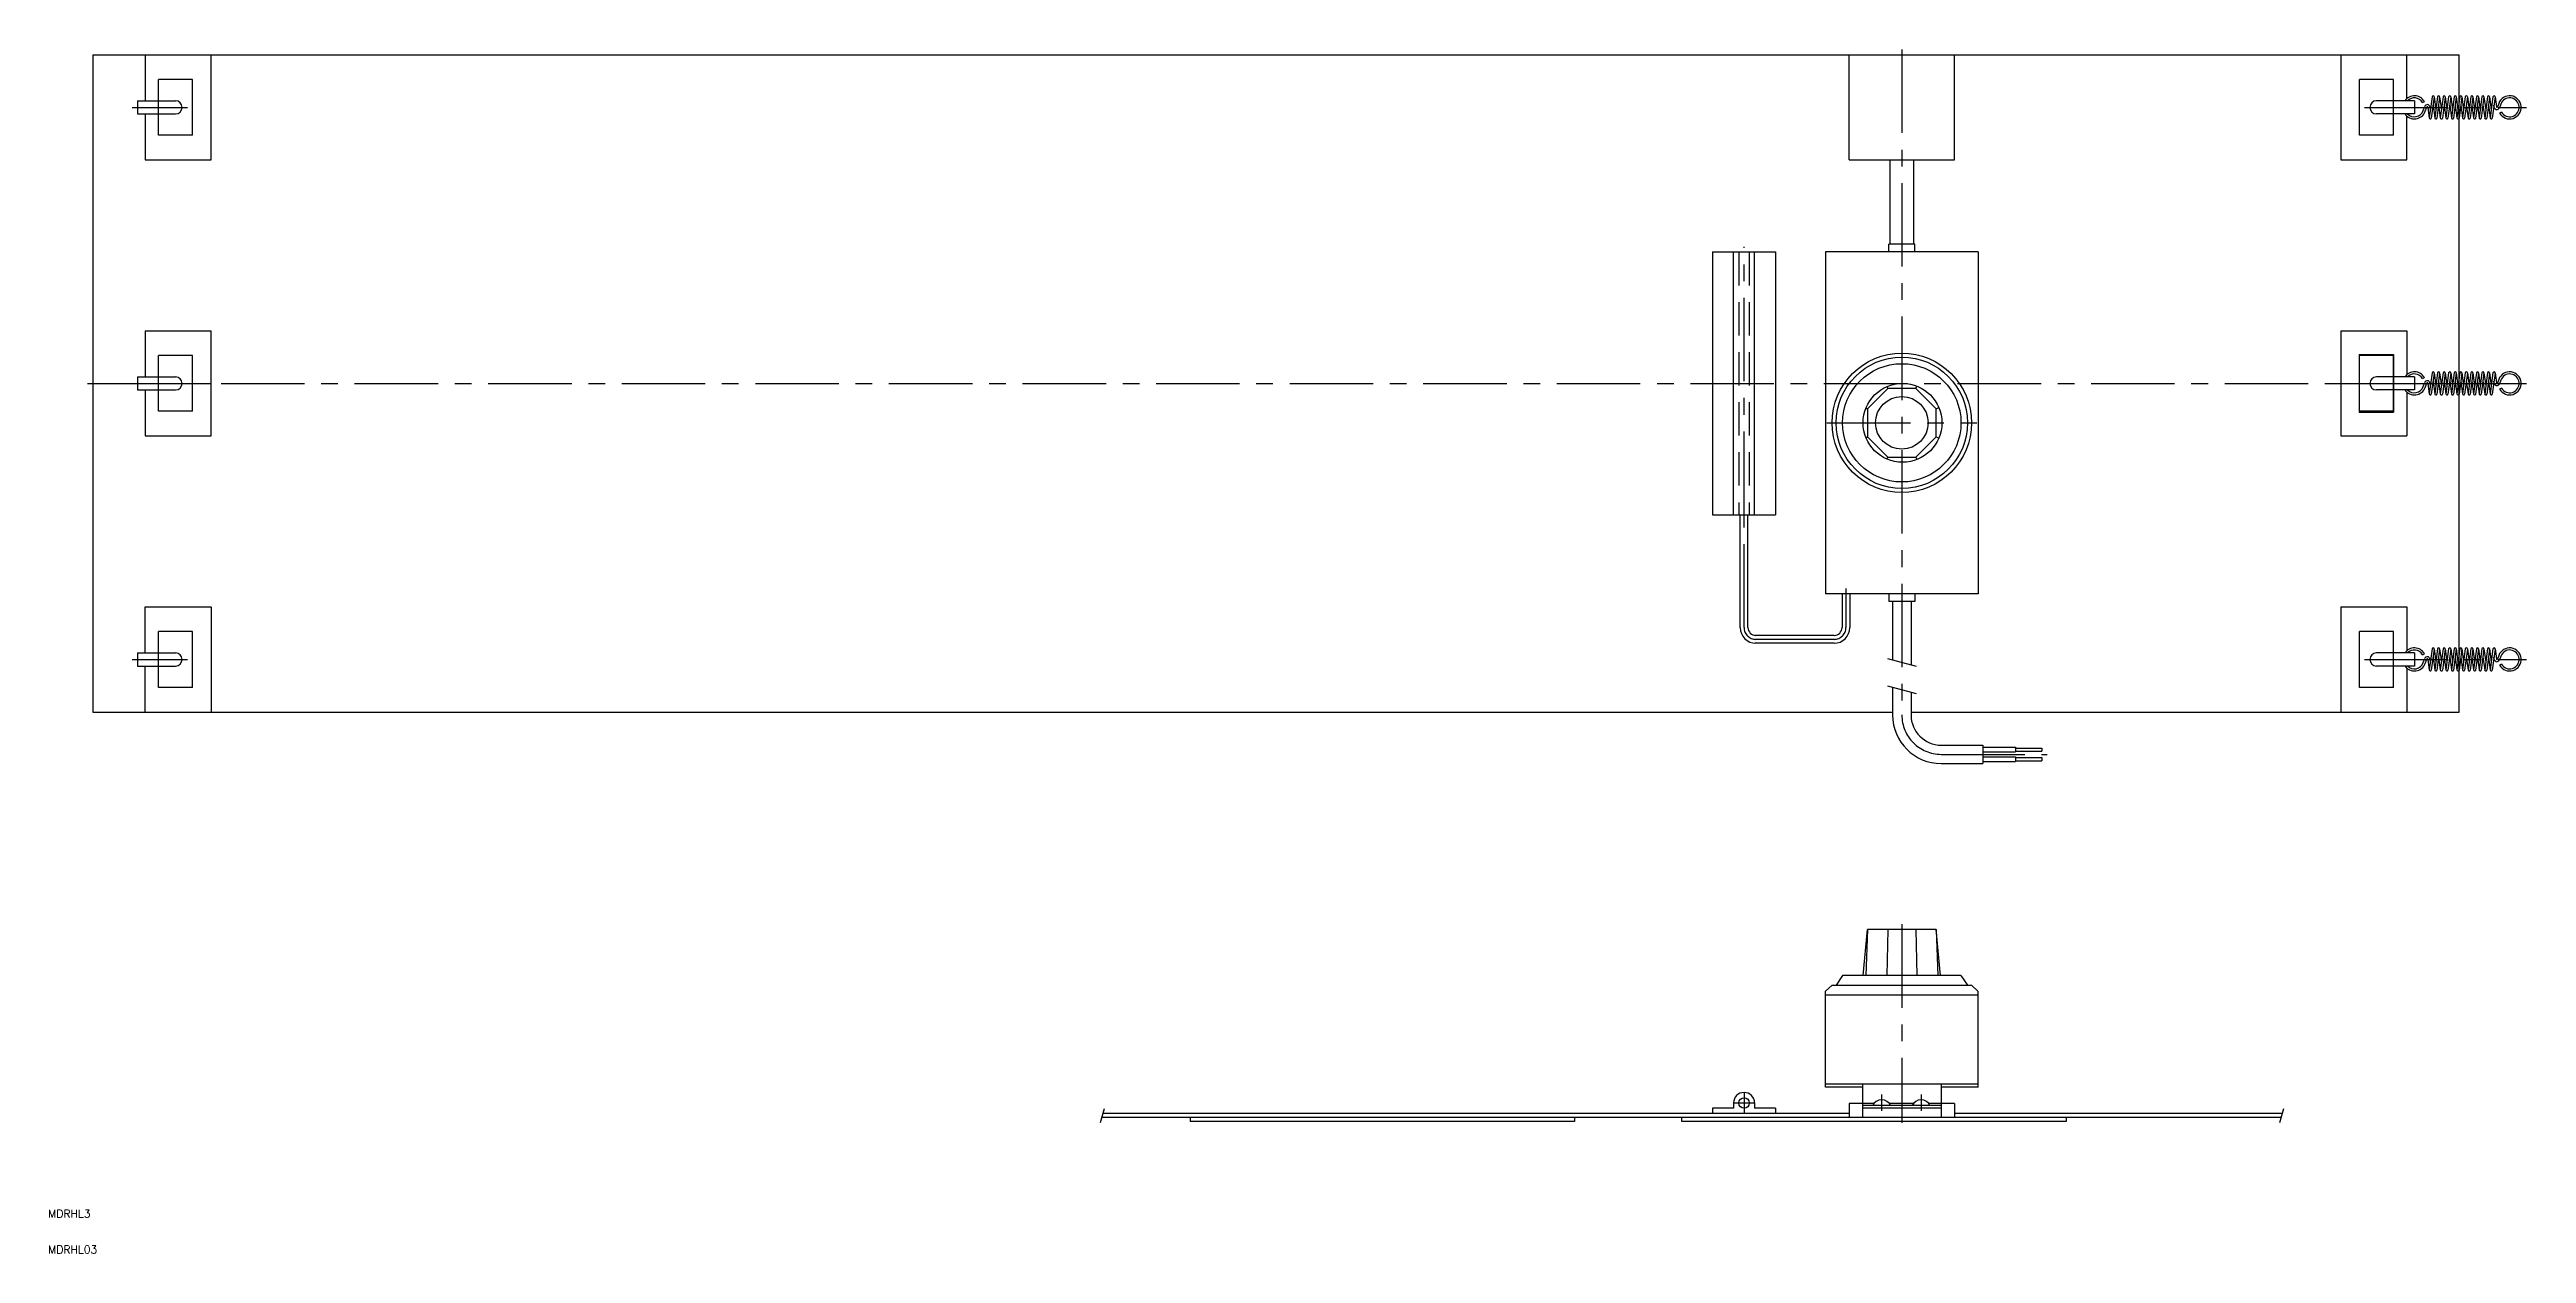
# Model space of a CAD drawing. Extents: x -16 to 926, y -206 to 252.
import ezdxf

# ---------------------------------------------------------------- set-up
doc = ezdxf.new("R2010")
doc.units = 0
for name, pattern in [('CENTER', [50.8, 31.75, -6.35, 6.35, -6.35]), ('DASHED', [19.05, 12.7, -6.35]), ('PHANTOM', [63.5, 31.75, -6.35, 6.35, -6.35, 6.35, -6.35])]:
    doc.linetypes.add(name, pattern=pattern)
doc.layers.get('0').update_dxf_attribs({"linetype": 'CONTINUOUS'})
doc.layers.add('CENTER', color=1, linetype='CENTER')
doc.styles.get("Standard").update_dxf_attribs({"font": 'txt.shx', "height": 3, "bigfont": 'bigfont.shx'})

msp = doc.modelspace()

# ---------------------------------------------------------------- linework, layer by layer
at = {"color": 7, "linetype": 'CONTINUOUS'}
for p, q in [((0, 250), (900, 250)), ((0, 250), (0, 0)), ((20, 250), (20, 232.5)), ((45, 210.09), (45, 250)), ((668, 210), (668, 250)), ((708, 210), (708, 250)), ((855, 250), (855, 210)), ((880, 233.3), (880, 250)), ((900, 0), (900, 250)), ((17.01, 232.5), (17.01, 227.5)), ((17.01, 232.5), (31.51, 232.5)), ((17.01, 227.5), (31.51, 227.5)), ((20, 227.5), (20, 210)), ((882.99, 232.5), (868.49, 232.5)), ((882.99, 227.5), (868.49, 227.5)), ((880, 210), (880, 226.7)), ((882.99, 232.5), (882.99, 227.5)), ((886.04, 231.8), (886.73, 232.2)), ((886.3, 228.77), (886.89, 230.39)), ((887.06, 228.49), (887.65, 230.11)), ((888.03, 230.07), (888.57, 225.94)), ((889.63, 234.05), (888.57, 226.05)), ((888.83, 230.17), (888.97, 229.06)), ((890.42, 233.95), (889.37, 225.94)), ((890.03, 230.94), (890.68, 225.94)), ((890.42, 234.05), (891.08, 229.06)), ((891.74, 234.05), (890.68, 226.05)), ((892.53, 233.95), (891.48, 225.94)), ((892.13, 230.94), (892.79, 225.94)), ((892.53, 234.05), (893.19, 229.06)), ((893.85, 234.05), (892.79, 226.05)), ((894.64, 233.95), (893.58, 225.94)), ((894.24, 230.94), (894.9, 225.94)), ((894.64, 234.05), (895.3, 229.06)), ((895.95, 234.05), (894.9, 226.05)), ((896.75, 233.95), (895.69, 225.94)), ((896.35, 230.94), (897.01, 225.94)), ((896.75, 234.05), (897.4, 229.06)), ((898.06, 234.05), (897.01, 226.05)), ((898.86, 233.95), (897.8, 225.94)), ((898.46, 230.94), (899.12, 225.94)), ((898.86, 234.05), (899.51, 229.06)), ((900.17, 234.05), (899.12, 226.05)), ((900.96, 233.95), (899.91, 225.94)), ((900.57, 230.94), (901.22, 225.94)), ((900.96, 234.05), (901.62, 229.06)), ((902.28, 234.05), (901.22, 226.05)), ((903.07, 233.95), (902.02, 225.94)), ((902.67, 230.94), (903.33, 225.94)), ((903.07, 234.05), (903.73, 229.06)), ((904.39, 234.05), (903.33, 226.05)), ((905.18, 233.95), (904.13, 225.94)), ((904.78, 230.94), (905.44, 225.94)), ((905.18, 234.05), (905.84, 229.06)), ((906.49, 234.05), (905.44, 226.05)), ((907.29, 233.95), (906.23, 225.94)), ((906.89, 230.94), (907.55, 225.94)), ((907.29, 234.05), (907.94, 229.06)), ((908.6, 234.05), (907.55, 226.05)), ((909.4, 233.95), (908.34, 225.94)), ((909, 230.94), (909.66, 225.94)), ((909.4, 234.05), (910.05, 229.06)), ((910.71, 234.05), (909.66, 226.05)), ((911.5, 233.95), (910.45, 225.94)), ((911.11, 230.94), (911.76, 225.94)), ((911.5, 234.05), (912.16, 229.06)), ((912.82, 234.05), (911.76, 226.05)), ((913.61, 233.95), (912.56, 225.94)), ((913.31, 230.01), (913.2, 230.82)), ((913.61, 234.05), (914.12, 230.18)), ((915.01, 231.51), (914.51, 230.13)), ((915.76, 231.23), (915.24, 229.8)), ((916.03, 228.2), (915.33, 227.8)), ((20, 210), (44.9, 210)), ((667.98, 210), (708, 210)), ((683.5, 210), (683.5, 178)), ((692.5, 210), (692.5, 178)), ((855, 210), (880, 210)), ((616, 175), (616, 75)), ((616, 175), (640, 175)), ((624, 75), (624, 175)), ((632, 75), (632, 175)), ((640, 175), (640, 75)), ((659, 175), (659, 45)), ((717, 175), (659, 175)), ((683, 175), (683, 178)), ((693, 178), (683, 178)), ((693, 175), (693, 178)), ((717, 175), (717, 45)), ((20, 145), (20, 127.5)), ((20, 145), (44.9, 145)), ((45, 105.1), (45, 144.9)), ((855, 145), (855, 105)), ((855, 145), (880, 145)), ((880, 145), (880, 128.3)), ((880, 145), (880, 128.3)), ((17.01, 127.5), (17.01, 122.5)), ((17.01, 127.5), (31.51, 127.5)), ((17.01, 122.5), (31.51, 122.5)), ((20, 122.5), (20, 105)), ((682.62, 123), (675, 115.38)), ((682.3, 123.77), (682.62, 123)), ((693.38, 123), (682.62, 123)), ((693.38, 123), (693.77, 123.94)), ((701, 115.38), (693.38, 123)), ((882.99, 127.5), (868.49, 127.5)), ((882.99, 122.5), (868.49, 122.5)), ((882.99, 127.5), (882.99, 122.5)), ((886.04, 126.8), (886.73, 127.2)), ((886.3, 123.77), (886.89, 125.39)), ((887.06, 123.49), (887.65, 125.11)), ((888.03, 125.07), (888.57, 120.94)), ((889.63, 129.05), (888.57, 121.05)), ((888.83, 125.17), (888.97, 124.06)), ((890.42, 128.95), (889.37, 120.94)), ((890.03, 125.94), (890.68, 120.94)), ((890.42, 129.05), (891.08, 124.06)), ((891.74, 129.05), (890.68, 121.05)), ((892.53, 128.95), (891.48, 120.94)), ((892.13, 125.94), (892.79, 120.94)), ((892.53, 129.05), (893.19, 124.06)), ((893.85, 129.05), (892.79, 121.05)), ((894.64, 128.95), (893.58, 120.94)), ((894.24, 125.94), (894.9, 120.94)), ((894.64, 129.05), (895.3, 124.06)), ((895.95, 129.05), (894.9, 121.05)), ((896.75, 128.95), (895.69, 120.94)), ((896.35, 125.94), (897.01, 120.94)), ((896.75, 129.05), (897.4, 124.06)), ((898.06, 129.05), (897.01, 121.05)), ((898.86, 128.95), (897.8, 120.94)), ((898.46, 125.94), (899.12, 120.94)), ((898.86, 129.05), (899.51, 124.06)), ((900.17, 129.05), (899.12, 121.05)), ((900.96, 128.95), (899.91, 120.94)), ((900.57, 125.94), (901.22, 120.94)), ((900.96, 129.05), (901.62, 124.06)), ((902.28, 129.05), (901.22, 121.05)), ((903.07, 128.95), (902.02, 120.94)), ((902.67, 125.94), (903.33, 120.94)), ((903.07, 129.05), (903.73, 124.06)), ((904.39, 129.05), (903.33, 121.05)), ((905.18, 128.95), (904.13, 120.94)), ((904.78, 125.94), (905.44, 120.94)), ((905.18, 129.05), (905.84, 124.06)), ((906.49, 129.05), (905.44, 121.05)), ((907.29, 128.95), (906.23, 120.94)), ((906.89, 125.94), (907.55, 120.94)), ((907.29, 129.05), (907.94, 124.06)), ((908.6, 129.05), (907.55, 121.05)), ((909.4, 128.95), (908.34, 120.94)), ((909, 125.94), (909.66, 120.94)), ((909.4, 129.05), (910.05, 124.06)), ((910.71, 129.05), (909.66, 121.05)), ((911.5, 128.95), (910.45, 120.94)), ((911.11, 125.94), (911.76, 120.94)), ((911.5, 129.05), (912.16, 124.06)), ((912.82, 129.05), (911.76, 121.05)), ((913.61, 128.95), (912.56, 120.94)), ((913.31, 125.01), (913.2, 125.82)), ((913.61, 129.05), (914.12, 125.18)), ((915.01, 126.51), (914.51, 125.13)), ((915.76, 126.23), (915.24, 124.8)), ((916.03, 123.2), (915.33, 122.8)), ((674.35, 115.66), (675, 115.38)), ((675, 115.38), (675, 104.61)), ((701, 115.38), (702.06, 115.82)), ((701, 104.61), (701, 115.38)), ((880, 121.7), (880, 105)), ((20, 105), (44.9, 105)), ((674.35, 104.34), (675, 104.61)), ((675, 104.61), (682.62, 97)), ((693.38, 97), (701, 104.61)), ((701, 104.61), (702.06, 104.17)), ((855, 105), (880, 105)), ((682.3, 96.23), (682.62, 97)), ((682.62, 97), (693.38, 97)), ((693.38, 97), (693.77, 96.06)), ((616, 75), (640, 75)), ((626.5, 32.14), (626.5, 75)), ((629.5, 32.14), (629.5, 75)), ((20, 40), (44.9, 40)), ((20, 22.5), (20, 40)), ((45, 39.9), (45, 0)), ((717, 45), (659, 45)), ((665.25, 45), (665.25, 32.14)), ((668.25, 45), (668.25, 32.14)), ((683, 45), (683, 42)), ((693, 42), (683, 42)), ((684.5, 42), (684.5, 19.84)), ((691.5, 42), (691.5, 17.96)), ((693, 45), (693, 42)), ((855, 40), (855, 0)), ((855, 40), (880, 40)), ((880, 40), (880, 23.3)), ((880, 40), (880, 23.3)), ((662.25, 29.13), (632.16, 29.13)), ((17.01, 22.5), (17.01, 17.5)), ((17.01, 22.5), (31.51, 22.5)), ((662.25, 26.13), (632.16, 26.13)), ((882.99, 22.5), (868.49, 22.5)), ((882.99, 22.5), (882.99, 17.5)), ((886.04, 21.8), (886.73, 22.2)), ((886.3, 18.77), (886.89, 20.39)), ((887.06, 18.49), (887.65, 20.11)), ((888.03, 20.07), (888.57, 15.94)), ((889.63, 24.05), (888.57, 16.05)), ((888.83, 20.17), (888.97, 19.06)), ((890.42, 23.95), (889.37, 15.94)), ((890.03, 20.94), (890.68, 15.94)), ((890.42, 24.05), (891.08, 19.06)), ((891.74, 24.05), (890.68, 16.05)), ((892.53, 23.95), (891.48, 15.94)), ((892.13, 20.94), (892.79, 15.94)), ((892.53, 24.05), (893.19, 19.06)), ((893.85, 24.05), (892.79, 16.05)), ((894.64, 23.95), (893.58, 15.94)), ((894.24, 20.94), (894.9, 15.94)), ((894.64, 24.05), (895.3, 19.06)), ((895.95, 24.05), (894.9, 16.05)), ((896.75, 23.95), (895.69, 15.94)), ((896.35, 20.94), (897.01, 15.94)), ((896.75, 24.05), (897.4, 19.06)), ((898.06, 24.05), (897.01, 16.05)), ((898.86, 23.95), (897.8, 15.94)), ((898.46, 20.94), (899.12, 15.94)), ((898.86, 24.05), (899.51, 19.06)), ((900.17, 24.05), (899.12, 16.05)), ((900.96, 23.95), (899.91, 15.94)), ((900.57, 20.94), (901.22, 15.94)), ((900.96, 24.05), (901.62, 19.06)), ((902.28, 24.05), (901.22, 16.05)), ((903.07, 23.95), (902.02, 15.94)), ((902.67, 20.94), (903.33, 15.94)), ((903.07, 24.05), (903.73, 19.06)), ((904.39, 24.05), (903.33, 16.05)), ((905.18, 23.95), (904.13, 15.94)), ((904.78, 20.94), (905.44, 15.94)), ((905.18, 24.05), (905.84, 19.06)), ((906.49, 24.05), (905.44, 16.05)), ((907.29, 23.95), (906.23, 15.94)), ((906.89, 20.94), (907.55, 15.94)), ((907.29, 24.05), (907.94, 19.06)), ((908.6, 24.05), (907.55, 16.05)), ((909.4, 23.95), (908.34, 15.94)), ((909, 20.94), (909.66, 15.94)), ((909.4, 24.05), (910.05, 19.06)), ((910.71, 24.05), (909.66, 16.05)), ((911.5, 23.95), (910.45, 15.94)), ((911.11, 20.94), (911.76, 15.94)), ((911.5, 24.05), (912.16, 19.06)), ((912.82, 24.05), (911.76, 16.05)), ((913.61, 23.95), (912.56, 15.94)), ((913.31, 20.01), (913.2, 20.82)), ((913.61, 24.05), (914.12, 20.18)), ((915.01, 21.51), (914.51, 20.13)), ((915.76, 21.23), (915.24, 19.8)), ((17.01, 17.5), (31.51, 17.5)), ((20, 0), (20, 17.5)), ((684.5, 9.48), (684.5, -1.11)), ((882.99, 17.5), (868.49, 17.5)), ((880, 16.7), (880, 0)), ((916.03, 18.2), (915.33, 17.8)), ((691.5, 7.6), (691.5, -1.11)), ((0, 0), (684.5, 0)), ((691.5, 0), (900, 0)), ((703, -12.61), (718.81, -12.61)), ((718.81, -12.61), (718.81, -19.61)), ((718.81, -13.41), (731.28, -13.41)), ((718.81, -15.21), (731.28, -15.21)), ((718.81, -17.01), (731.28, -17.01)), ((718.81, -18.81), (731.28, -18.81)), ((731.28, -13.41), (731.28, -15.21)), ((731.28, -13.71), (741.29, -13.71)), ((731.28, -14.91), (741.29, -14.91)), ((731.28, -17.01), (731.28, -18.81)), ((731.28, -17.31), (741.29, -17.31)), ((731.28, -18.51), (741.29, -18.51)), ((741.29, -13.71), (741.29, -14.91)), ((741.29, -17.31), (741.29, -18.51)), ((703, -19.61), (718.81, -19.61)), ((673.24, -100.24), (675, -82.72)), ((675, -82.72), (674.35, -100.24)), ((701, -82.72), (675, -82.72)), ((682.62, -82.72), (682.3, -100.24)), ((693.38, -82.72), (693.7, -100.24)), ((702.76, -100.24), (701, -82.72)), ((701, -82.72), (701.65, -100.24)), ((665.5, -100.24), (663, -103.95)), ((710.5, -100.24), (665.5, -100.24)), ((710.5, -100.24), (713, -103.95)), ((661.5, -103.95), (659, -106.24)), ((659, -142.72), (659, -106.24)), ((717, -107.74), (659, -107.74)), ((661.5, -103.95), (714.5, -103.95)), ((714.5, -103.95), (717, -106.31)), ((717, -142.72), (717, -106.31)), ((624, -148.72), (624, -150.72)), ((632, -148.72), (632, -150.72)), ((717, -141.52), (659, -141.52)), ((717, -141.52), (659, -141.52)), ((673, -142.72), (659, -142.72)), ((668, -148.89), (668, -154.22)), ((677.44, -148.89), (668, -148.89)), ((673, -141.52), (673, -154.22)), ((703, -149.72), (673, -149.72)), ((692.46, -148.89), (683.2, -148.89)), ((708, -148.89), (698.21, -148.89)), ((703, -141.52), (703, -154.22)), ((717, -142.72), (703, -142.72)), ((708, -148.89), (708, -154.22)), ((832.34, -154.22), (383.84, -154.22)), ((668, -152.72), (384.24, -152.72)), ((417.42, -154.22), (417.42, -155.72)), ((563.58, -155.72), (417.42, -155.72)), ((563.58, -154.22), (563.58, -155.72)), ((604.38, -155.72), (604.38, -154.22)), ((750.5, -155.72), (604.38, -155.72)), ((616, -150.72), (616, -152.72)), ((624, -150.72), (616, -150.72)), ((640, -150.72), (632, -150.72)), ((640, -150.72), (640, -152.72)), ((703, -150.72), (673, -150.72)), ((832.74, -152.72), (708, -152.72)), ((750.5, -154.22), (750.5, -155.72))]:
    msp.add_line(p, q, dxfattribs=at)
at = {"color": 3, "linetype": 'PHANTOM'}
for p, q in [((25, 219.38), (25, 240.62)), ((38, 240.62), (25, 240.62)), ((38, 219.38), (38, 240.62)), ((875, 240.62), (862, 240.62)), ((862, 219.38), (862, 240.62)), ((875, 219.38), (875, 240.62)), ((38, 219.38), (25, 219.38)), ((875, 219.38), (862, 219.38)), ((25, 114.38), (25, 135.62)), ((38, 135.62), (25, 135.62)), ((38, 114.38), (38, 135.62)), ((861.99, 136), (861.99, 114)), ((861.99, 136), (875, 136)), ((875, 135.62), (862, 135.62)), ((862, 114.38), (862, 135.62)), ((875, 136), (875, 114)), ((875, 114.38), (875, 135.62)), ((38, 114.38), (25, 114.38)), ((861.99, 114), (875, 114)), ((875, 114.38), (862, 114.38)), ((25, 9.38), (25, 30.62)), ((38, 30.62), (25, 30.62)), ((38, 9.38), (38, 30.62)), ((875, 30.62), (862, 30.62)), ((862, 9.38), (862, 30.62)), ((875, 9.38), (875, 30.62)), ((38, 9.38), (25, 9.38)), ((875, 9.38), (862, 9.38))]:
    msp.add_line(p, q, dxfattribs=at)
at = {"color": 3, "linetype": 'DASHED'}
for p, q in [((626, 175), (626, 75)), ((630, 175), (630, 75))]:
    msp.add_line(p, q, dxfattribs=at)
at = {"color": 3, "linetype": 'CONTINUOUS'}
for p, q in [((682.57, 20.36), (693.43, 17.45)), ((682.57, 10), (693.43, 7.09)), ((383.32, -156.15), (384.76, -150.79)), ((831.82, -156.15), (833.26, -150.79))]:
    msp.add_line(p, q, dxfattribs=at)
at = {"color": 7, "linetype": 'CONTINUOUS'}
for centre, radius in [((688, 110), 26.5), ((688, 110), 25), ((688, 110), 22.5), ((688.24, 110), 15), ((688, 110), 10), ((628, -148.72), 2)]:
    msp.add_circle(centre, radius, dxfattribs=at)
for centre, radius, start, end in [((31.51, 230), 2.5, 270, 90), ((868.49, 230), 2.5, 90, 270), ((882.92, 230), 4.4, 30, 145.40807), ((882.92, 230), 4.4, 214.59193, 340), ((882.92, 230), 3.6, 30, 136.0612), ((882.92, 230), 3.6, 223.9388, 340), ((887.83, 230.04), 1, 7.5, 160), ((887.83, 230.04), 0.2, 7.5, 160), ((890.03, 234), 0.4, 352.5, 172.5), ((892.13, 234), 0.4, 352.5, 172.5), ((894.24, 234), 0.4, 352.5, 172.5), ((896.35, 234), 0.4, 352.5, 172.5), ((898.46, 234), 0.4, 352.5, 172.5), ((900.57, 234), 0.4, 352.5, 172.5), ((902.67, 234), 0.4, 352.5, 172.5), ((904.78, 234), 0.4, 352.5, 172.5), ((906.89, 234), 0.4, 352.5, 172.5), ((909, 234), 0.4, 352.5, 172.5), ((911.11, 234), 0.4, 352.5, 172.5), ((913.22, 234), 0.4, 352.5, 172.5), ((914.3, 230.14), 1, 187.5, 340), ((914.32, 230.2), 0.2, 187.5, 340), ((919.15, 230), 4.4, 210, 160), ((919.15, 230), 3.6, 210, 160), ((888.97, 226), 0.4, 172.5, 352.5), ((891.08, 226), 0.4, 172.5, 352.5), ((893.19, 226), 0.4, 172.5, 352.5), ((895.3, 226), 0.4, 172.5, 352.5), ((897.4, 226), 0.4, 172.5, 352.5), ((899.51, 226), 0.4, 172.5, 352.5), ((901.62, 226), 0.4, 172.5, 352.5), ((903.73, 226), 0.4, 172.5, 352.5), ((905.84, 226), 0.4, 172.5, 352.5), ((907.94, 226), 0.4, 172.5, 352.5), ((910.05, 226), 0.4, 172.5, 352.5), ((912.16, 226), 0.4, 172.5, 352.5), ((44.9, 210.09), 0.1, 270, 360), ((44.9, 144.9), 0.1, 0, 90), ((31.51, 125), 2.5, 270, 90), ((868.49, 125), 2.5, 90, 270), ((882.92, 125), 4.4, 30, 145.40807), ((882.92, 125), 4.4, 214.59193, 340), ((882.92, 125), 3.6, 30, 136.0612), ((882.92, 125), 3.6, 223.9388, 340), ((887.83, 125.04), 1, 7.5, 160), ((887.83, 125.04), 0.2, 7.5, 160), ((890.03, 129), 0.4, 352.5, 172.5), ((892.13, 129), 0.4, 352.5, 172.5), ((894.24, 129), 0.4, 352.5, 172.5), ((896.35, 129), 0.4, 352.5, 172.5), ((898.46, 129), 0.4, 352.5, 172.5), ((900.57, 129), 0.4, 352.5, 172.5), ((902.67, 129), 0.4, 352.5, 172.5), ((904.78, 129), 0.4, 352.5, 172.5), ((906.89, 129), 0.4, 352.5, 172.5), ((909, 129), 0.4, 352.5, 172.5), ((911.11, 129), 0.4, 352.5, 172.5), ((913.22, 129), 0.4, 352.5, 172.5), ((914.3, 125.14), 1, 187.5, 340), ((914.32, 125.2), 0.2, 187.5, 340), ((919.15, 125), 4.4, 210, 160), ((919.15, 125), 3.6, 210, 160), ((888.97, 121), 0.4, 172.5, 352.5), ((891.08, 121), 0.4, 172.5, 352.5), ((893.19, 121), 0.4, 172.5, 352.5), ((895.3, 121), 0.4, 172.5, 352.5), ((897.4, 121), 0.4, 172.5, 352.5), ((899.51, 121), 0.4, 172.5, 352.5), ((901.62, 121), 0.4, 172.5, 352.5), ((903.73, 121), 0.4, 172.5, 352.5), ((905.84, 121), 0.4, 172.5, 352.5), ((907.94, 121), 0.4, 172.5, 352.5), ((910.05, 121), 0.4, 172.5, 352.5), ((912.16, 121), 0.4, 172.5, 352.5), ((44.9, 105.1), 0.1, 270, 360), ((44.9, 39.9), 0.1, 0, 90), ((632.5, 32.14), 6, 180, 270), ((632.5, 32.14), 3, 180, 270), ((662.25, 32.14), 6, 270, 0), ((662.25, 32.14), 3, 270, 0), ((31.51, 20), 2.5, 270, 90), ((868.49, 20), 2.5, 90, 270), ((882.92, 20), 4.4, 30, 145.40807), ((882.92, 20), 3.6, 30, 136.0612), ((887.83, 20.04), 1, 7.5, 160), ((887.83, 20.04), 0.2, 7.5, 160), ((890.03, 24), 0.4, 352.5, 172.5), ((892.13, 24), 0.4, 352.5, 172.5), ((894.24, 24), 0.4, 352.5, 172.5), ((896.35, 24), 0.4, 352.5, 172.5), ((898.46, 24), 0.4, 352.5, 172.5), ((900.57, 24), 0.4, 352.5, 172.5), ((902.67, 24), 0.4, 352.5, 172.5), ((904.78, 24), 0.4, 352.5, 172.5), ((906.89, 24), 0.4, 352.5, 172.5), ((909, 24), 0.4, 352.5, 172.5), ((911.11, 24), 0.4, 352.5, 172.5), ((913.22, 24), 0.4, 352.5, 172.5), ((914.3, 20.14), 1, 187.5, 340), ((914.32, 20.2), 0.2, 187.5, 340), ((919.15, 20), 4.4, 210, 160), ((919.15, 20), 3.6, 210, 160), ((882.92, 20), 4.4, 214.59193, 340), ((882.92, 20), 3.6, 223.9388, 340), ((888.97, 16), 0.4, 172.5, 352.5), ((891.08, 16), 0.4, 172.5, 352.5), ((893.19, 16), 0.4, 172.5, 352.5), ((895.3, 16), 0.4, 172.5, 352.5), ((897.4, 16), 0.4, 172.5, 352.5), ((899.51, 16), 0.4, 172.5, 352.5), ((901.62, 16), 0.4, 172.5, 352.5), ((903.73, 16), 0.4, 172.5, 352.5), ((905.84, 16), 0.4, 172.5, 352.5), ((907.94, 16), 0.4, 172.5, 352.5), ((910.05, 16), 0.4, 172.5, 352.5), ((912.16, 16), 0.4, 172.5, 352.5), ((703, -1.11), 18.5, 180, 270), ((703, -1.11), 11.5, 180, 270), ((628, -148.72), 4, 0, 180), ((680.32, -151.17), 3.67, 23.26835, 156.73165), ((695.33, -151.17), 3.67, 23.26835, 156.73165)]:
    msp.add_arc(centre, radius, start, end, dxfattribs=at)
at = {"layer": 'CENTER', "color": 1, "linetype": 'CENTER'}
for p, q in [((688, 252), (688, -1.11)), ((15, 230), (36.01, 230)), ((863.99, 230), (925.55, 230)), ((628, 75), (628, 177)), ((-2, 125), (925.55, 125)), ((17, 125), (45, 125)), ((855, 125), (923.55, 125)), ((659.5, 110), (716.5, 110)), ((628, 32.14), (628, 75)), ((666.75, 47), (666.75, 32.14)), ((666.75, 45), (666.75, 32.14)), ((15, 20), (36.01, 20)), ((17, 20), (34.01, 20)), ((662.25, 27.63), (632.16, 27.63)), ((863.99, 20), (925.55, 20)), ((703, -16.11), (743.29, -16.11)), ((688, -80.72), (688, -156.22)), ((624, -148.72), (632, -148.72)), ((628, -144.72), (628, -152.72)), ((680.32, -145.5), (680.32, -151.72)), ((695.33, -145.5), (695.33, -151.72))]:
    msp.add_line(p, q, dxfattribs=at)
for centre, radius, start, end in [((632.5, 32.14), 4.5, 180, 270), ((662.25, 32.14), 4.5, 270, 0), ((703, -1.11), 15, 180, 270)]:
    msp.add_arc(centre, radius, start, end, dxfattribs=at)

# ---------------------------------------------------------------- texts
at = {"color": 7, "linetype": 'CONTINUOUS'}
for s, p in [('MDRHL3', (-16.94, -192.34)), ('MDRHL03', (-16.94, -205.97))]:
    msp.add_text(s, height=3, dxfattribs=at).set_placement(p)

doc.saveas('drawing.dxf')
